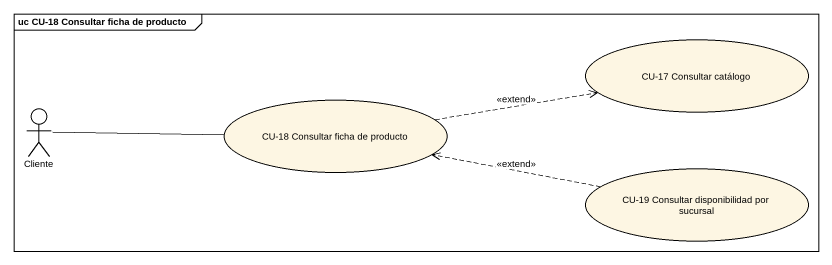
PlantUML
@startuml
mainframe uc CU-18 Consultar ficha de producto
usecase "CU-17 Consultar catálogo" as CU_17_Consultar_catálogo
usecase "CU-18 Consultar ficha de producto" as CU_18_Consultar_ficha_de
actor Cliente
usecase "CU-19 Consultar disponibilidad por sucursal" as CU_19_Consultar
CU_18_Consultar_ficha_de .right.> CU_17_Consultar_catálogo : <<extend>>
Cliente -right- CU_18_Consultar_ficha_de
CU_19_Consultar .left.> CU_18_Consultar_ficha_de : <<extend>>
@enduml
